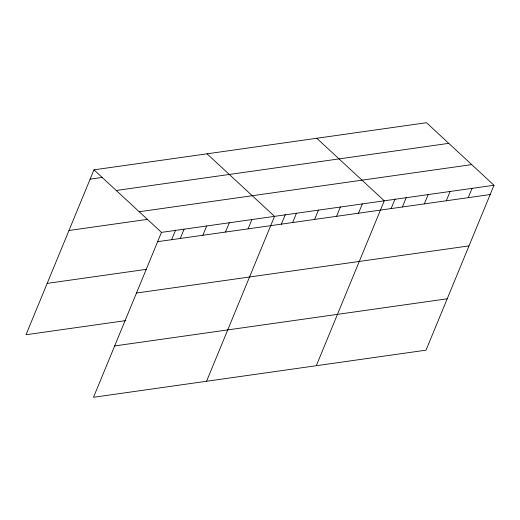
<?xml version="1.0" encoding="UTF-8"?>
<svg xmlns="http://www.w3.org/2000/svg" width="520" height="520" viewBox="0 0 520 520"><rect width="100%" height="100%" fill="white"/><g stroke="black" fill="none" stroke-linecap="round" stroke-linejoin="round"><path stroke-width="0.78" d="M494 185.256L161.473 232.381L93.502 397.287L426.029 350.162L494 185.256L426.498 122.713L93.971 169.839L26 334.744L125.801 320.6M171.587 239.798L175.584 230.107M180.258 238.472L184.087 229.177M202.865 235.268L206.694 225.972M225.478 232.063L229.307 222.768M248.092 228.852L251.921 219.564M206.564 381.264L274.534 216.359L207.031 153.816M281.327 224.244L285.317 214.558M292.65 222.541L296.478 213.252M314.594 219.427L318.428 210.139M336.544 216.32L340.373 207.025M358.488 213.207L362.317 203.918M316.297 365.709L384.267 200.805L316.764 138.262M391.06 208.689L395.05 199.004M402.382 206.986L406.211 197.697M424.333 203.879L428.162 194.584M446.277 200.766L450.106 191.477M468.221 197.652L472.056 188.364M90.142 179.133L102.616 177.365M116.246 190.483L448.773 143.351M139.198 211.744L471.725 164.613M68.972 230.483L147.726 219.323M157.644 241.677L490.172 194.545M47.164 283.394L146.191 269.36M136.481 293.026L469.007 245.895M114.673 345.937L447.2 298.805M93.971 169.839L161.473 232.381"/></g></svg>
